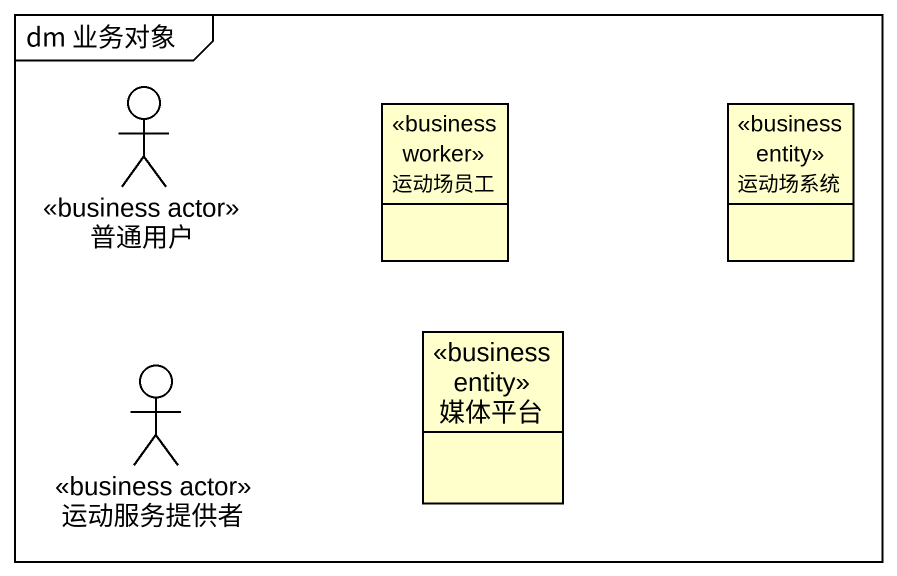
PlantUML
@startuml
mainframe dm 业务对象
allowmixing
hide circle
hide empty members
actor 普通用户 <<business actor>>
class 运动场员工 <<business worker>>
class 运动场系统 <<business entity>>
class 媒体平台 <<business entity>>
actor 运动服务提供者 <<business actor>>
@enduml
